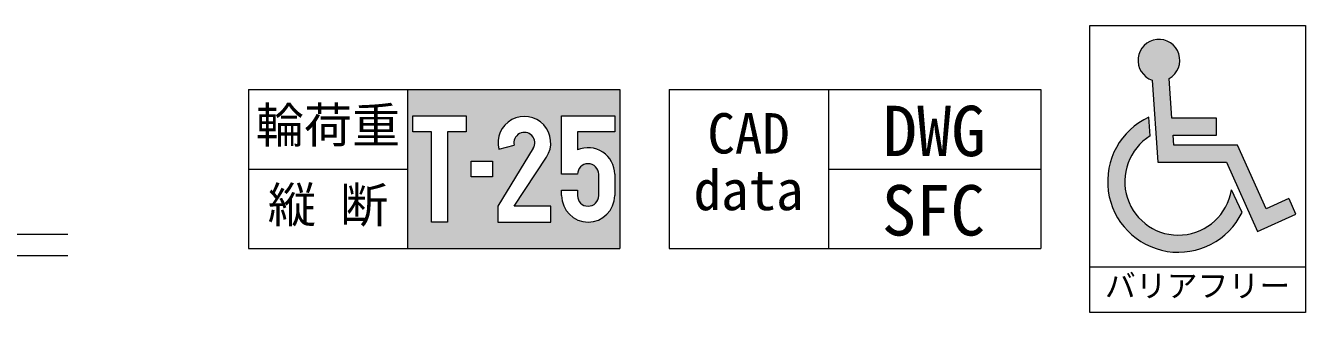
# Model space of a CAD drawing. Units: millimetres, scale not verified. Extents: x 63886 to 97934, y 3628 to 26930.
# Drawn here: x 67875 to 69080, y 10587 to 10857 of the extents above; entities that cross this region are included whole.
import ezdxf
from ezdxf.enums import TextEntityAlignment as Align

# ---------------------------------------------------------------- set-up
doc = ezdxf.new("R2010")
doc.units = ezdxf.units.MM
doc.header["$LTSCALE"] = 30
doc.layers.add('図枠', color=7, linetype='Continuous', lineweight=13)
doc.styles.add('ＭＳ ゴシック', font='')
doc.styles.get('ＭＳ ゴシック').set_extended_font_data('MS Gothic')

msp = doc.modelspace()

# ---------------------------------------------------------------- hatches: boundary and pattern name
at = {"layer": '図枠'}
for points in [[(69035.04, 10662.79), (69071.15, 10679.06), (69064.54, 10693.73), (69043.09, 10684.07), (69016.09, 10743.98), (68956.12, 10743.98), (68955.5, 10753.27), (68996.3, 10753.27), (68996.3, 10769.35), (68954.42, 10769.35), (68951.92, 10806.81, 0.8089), (68940.17, 10843.5, 0.8089), (68935.9, 10805.21), (68941.07, 10727.89), (69005.69, 10727.89)], [(69020.39, 10680.66), (69010.36, 10701.83, -0.5467), (68932.43, 10667.76, -0.5467), (68933.98, 10752.8), (68932.77, 10770.37, 0.51922), (68912.81, 10663.23, 0.51922)]]:
    msp.add_hatch(color=256, dxfattribs=at).paths.add_polyline_path(points)
h = msp.add_hatch(color=256, dxfattribs=at)
h.paths.add_polyline_path([(68434.56, 10646.53), (68434.56, 10796.53), (68234.56, 10796.53), (68234.56, 10646.53)])
h.paths.add_polyline_path([(68272.06, 10671.53), (68257.06, 10671.53), (68257.06, 10756.53), (68239.56, 10756.53), (68239.56, 10771.53), (68289.56, 10771.53), (68289.56, 10756.53), (68272.06, 10756.53)], flags=16)
h.paths.add_polyline_path([(68319.56, 10686.53), (68352.9, 10741.02, 0.53298), (68346.08, 10755.88, 0.53298), (68334.9, 10743.95), (68320.41, 10740.06, -0.5398), (68348.49, 10770.68, -0.5398), (68365.41, 10732.74), (68334.86, 10686.53), (68369.56, 10686.53), (68369.56, 10671.53), (68319.56, 10671.53)], flags=16)
h.paths.add_polyline_path([(68294.56, 10714.03), (68294.56, 10729.03), (68314.56, 10729.03), (68314.56, 10714.03)], flags=16)
h.paths.add_polyline_path([(68379.56, 10696.53), (68379.56, 10701.53), (68394.56, 10701.53), (68394.56, 10696.53, 1), (68414.56, 10696.53), (68414.56, 10716.53, 1), (68394.56, 10716.53), (68379.56, 10716.53), (68379.56, 10771.53), (68429.56, 10771.53), (68429.56, 10756.53), (68394.56, 10756.53), (68394.56, 10739.45, -0.54057), (68429.56, 10716.53), (68429.56, 10696.53, -0.41421), (68404.56, 10671.53, -0.41421)], flags=16)

# ---------------------------------------------------------------- linework, layer by layer
at = {"layer": '図枠', "lineweight": 20}
for p, q in [((68877.01, 10856.53), (69080.1, 10856.53)), ((68877.01, 10586.53), (68877.01, 10856.53)), ((69080.1, 10856.53), (69080.1, 10586.53)), ((68084.56, 10796.53), (68084.56, 10646.53)), ((68084.56, 10796.53), (68434.56, 10796.53)), ((68234.56, 10796.53), (68234.56, 10646.53)), ((68434.56, 10796.53), (68434.56, 10646.53)), ((68480.79, 10796.53), (68480.79, 10646.53)), ((68480.79, 10796.53), (68830.79, 10796.53)), ((68630.79, 10796.53), (68630.79, 10646.53)), ((68830.79, 10796.53), (68830.79, 10646.53)), ((68933.98, 10752.8), (68932.77, 10770.37)), ((68084.56, 10721.53), (68234.56, 10721.53)), ((68630.79, 10721.53), (68830.79, 10721.53)), ((69020.39, 10680.66), (69010.36, 10701.83)), ((65499.3, 10660.05), (67914.57, 10660.05)), ((68084.56, 10646.53), (68434.56, 10646.53)), ((68480.79, 10646.53), (68830.79, 10646.53)), ((65499.3, 10640.05), (67914.57, 10640.05)), ((69080.1, 10629.05), (68877.01, 10629.05)), ((69080.1, 10586.53), (68877.01, 10586.53))]:
    msp.add_line(p, q, dxfattribs=at)
at = {"layer": '図枠', "lineweight": 5}
for p, q in [((68320.41, 10740.06), (68334.9, 10743.95)), ((68414.56, 10696.53), (68414.56, 10716.53)), ((68429.56, 10716.53), (68429.56, 10696.53)), ((68394.56, 10701.53), (68394.56, 10696.53))]:
    msp.add_line(p, q, dxfattribs=at)
at = {"layer": '図枠', "lineweight": 20}
for points in [[(68935.9, 10805.21), (68941.07, 10727.89), (69005.69, 10727.89), (69035.04, 10662.79), (69071.15, 10679.06), (69064.71, 10693.34)], [(69064.54, 10693.73), (69043.09, 10684.07), (69016.09, 10743.98), (68956.12, 10743.98), (68955.5, 10753.27), (68996.3, 10753.27), (68996.3, 10769.35), (68954.42, 10769.35), (68951.92, 10806.81)]]:
    msp.add_lwpolyline(points, dxfattribs=at)
at = {"layer": '図枠', "lineweight": 5}
for points in [[(68257.06, 10671.53), (68257.06, 10756.53), (68239.56, 10756.53), (68239.56, 10771.53), (68289.56, 10771.53), (68289.56, 10756.53), (68272.06, 10756.53), (68272.06, 10671.53)], [(68294.56, 10729.03), (68314.56, 10729.03), (68314.56, 10714.03), (68294.56, 10714.03)]]:
    msp.add_lwpolyline(points, close=True, dxfattribs=at)
for points in [[(68394.56, 10716.53), (68379.56, 10716.53), (68379.56, 10771.53), (68429.56, 10771.53), (68429.56, 10756.53), (68394.56, 10756.53), (68394.56, 10739.45)], [(68352.9, 10741.02), (68319.56, 10686.53), (68319.56, 10671.53), (68369.56, 10671.53), (68369.56, 10686.53), (68334.86, 10686.53), (68365.41, 10732.74)], [(68379.56, 10696.53), (68379.56, 10701.53), (68394.56, 10701.53)]]:
    msp.add_lwpolyline(points, dxfattribs=at)
at = {"layer": '図枠', "lineweight": 20}
for centre, radius, start, end in [((68942.13, 10823.9), 19.7, 299.82759, 251.58236), ((68960.47, 10709.78), 66.62, 114.56659, 334.07946), ((68960.47, 10709.78), 50.52, 121.62333, 350.9477)]:
    msp.add_arc(centre, radius, start, end, dxfattribs=at)
at = {"layer": '図枠', "lineweight": 5}
for centre, radius, start, end in [((68344.5, 10746.16), 24.85, 327.32155, 194.20268), ((68344.5, 10746.16), 9.85, 328.53575, 192.98848), ((68404.56, 10716.53), 25, 0, 113.57818), ((68404.56, 10716.53), 10, 0, 180), ((68404.56, 10696.53), 25, 180, 0), ((68404.56, 10696.53), 10, 180, 0)]:
    msp.add_arc(centre, radius, start, end, dxfattribs=at)

# ---------------------------------------------------------------- texts
at = {"layer": '図枠', "style": 'ＭＳ ゴシック'}
for s, p in [('輪荷重', (68159.56, 10762.74)), ('縦 断', (68159.56, 10687.74))]:
    msp.add_text(s, height=33.23, dxfattribs=at).set_placement(p, align=Align.MIDDLE_CENTER)
for s, p in [('DWG', (68682.06, 10719.38)), ('SFC', (68681.2, 10644.67))]:
    msp.add_text(s, height=47.47, dxfattribs=at).set_placement(p, align=Align.BOTTOM_LEFT)
for s, p in [('CAD', (68516.94, 10774.1)), ('data', (68503.99, 10720.77))]:
    msp.add_text(s, height=37.98, dxfattribs=at).set_placement(p, align=Align.TOP_LEFT)
msp.add_text('バリアフリー', height=21.33, dxfattribs=at).set_placement((68978.55, 10594.55), align=Align.BOTTOM_CENTER)

doc.saveas('drawing.dxf')
